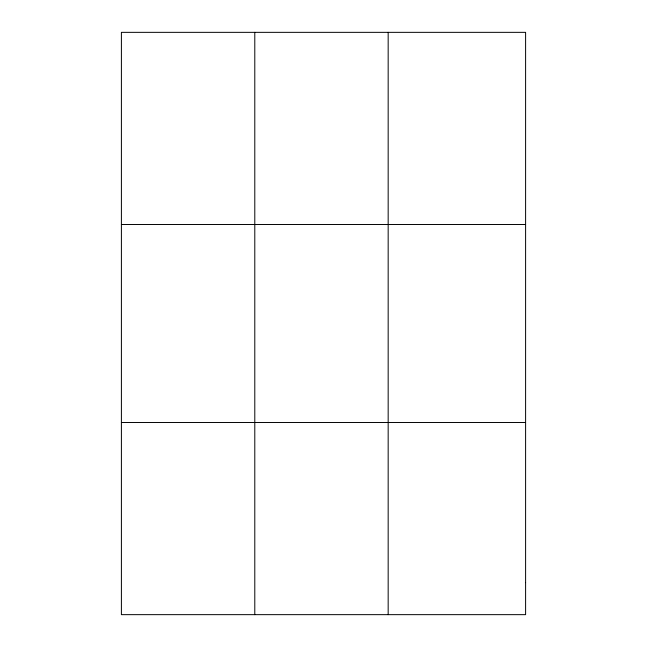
<?xml version="1.0" encoding="UTF-8"?>
<svg xmlns="http://www.w3.org/2000/svg" width="647" height="647" viewBox="0 0 647 647"><rect width="100%" height="100%" fill="white"/><g stroke="black" fill="none" stroke-linecap="round" stroke-linejoin="round"><path stroke-width="0.97" d="M254.789 614.65L254.789 32.35M388.168 614.65L388.168 32.35M121.401 224.509L525.599 224.509M121.401 422.491L525.599 422.491M525.599 582.623L525.599 614.65L121.401 614.65L121.401 32.35L525.599 32.35L525.599 582.623"/></g></svg>
